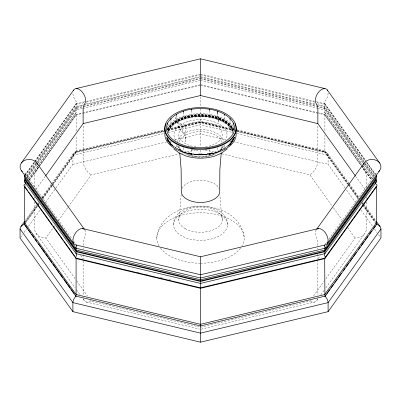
<?xml version="1.0" encoding="UTF-8"?>
<svg xmlns="http://www.w3.org/2000/svg" width="401" height="401" viewBox="0 0 401 401"><rect width="100%" height="100%" fill="white"/><g stroke="black" fill="none" stroke-linecap="round" stroke-linejoin="round"><path stroke-width="0.3" stroke-dasharray="2 1.5" d="M181.142 194.57L180.204 207.137L178.645 219.663M221.578 149.994L222.044 146.581M156.791 237.993C161.212 195.668 239.788 195.668 244.209 237.993M227.412 224.786A26.912 15.539 0 0 0 187.041 211.327A26.912 15.539 0 0 0 187.041 238.244A26.912 15.539 0 0 0 227.412 224.786C228.139 216.465 220.385 210.355 213.192 208.064L212.891 207.979C204.851 205.512 196.149 205.512 188.109 207.979L187.808 208.064C180.615 210.355 172.861 216.465 173.588 224.786M220.52 150.465L222.926 147.107L223.297 145.633M232.299 139.643L231.588 142.591M211.101 152.841C220.034 151.052 230.775 147.002 233.868 137.623M40.15 165.262L76.275 114.907L76.095 114.43A1.318 0.762 60 0 1 76.095 112.631A1.915 1.108 60 0 0 76.095 110.009L76.095 108.049L82.766 106.45M168.38 132.35A32.556 18.797 0 0 1 216.781 119.132L217.738 117.227M233.357 139.989L233.487 139.678A34.15 19.719 0 0 1 228.324 146.009M216.781 119.132L223.522 122.12L224.645 120.285L224.645 115.438M24.712 175.282L34.16 162.114M34.521 161.608L75.944 103.879M25.198 175.097L34.666 161.899M35.027 161.392L76.541 103.533M24.922 175.929L34.722 162.275M35.087 161.768L76.095 104.611A0.576 0.336 60 0 1 76.095 103.789A1.734 1.002 60 0 0 76.095 101.333A9.022 5.208 60 0 1 72.902 93.112M26.376 175.708L35.448 163.062M35.809 162.555L76.095 106.41L76.095 104.611L83.979 102.721M26.882 176.209L35.975 163.538M36.341 163.032L76.706 106.766L83.383 105.167M27.103 176.335L36.175 163.688M37.624 161.663L76.095 108.049M27.248 177.337L76.706 108.4L76.706 106.766M27.463 177.793L36.536 165.147M37.99 163.122L76.095 110.009L82.16 108.561M28.491 178.761L37.584 166.084M39.037 164.054L75.784 112.841M28.476 179.322L37.945 166.129M38.306 165.618L76.541 112.325M24.561 186.259L25.649 184.741M28.917 180.189L76.095 114.43L82.16 112.982M29.278 180.174L38.717 167.022M39.077 166.515L76.095 114.922L199.893 85.318M29.564 180.014L38.691 167.297M35.975 189.337L45.408 176.189M25.383 220.365L36.702 204.59M37.067 204.079L38.165 202.555M41.814 197.467L51.308 184.234M51.674 183.728L73.578 153.192M24.922 222.204L36.902 205.512M37.263 205.006L38.717 202.981M42.285 197.959L76.095 150.881L76.095 135.383M25.579 221.703L37.223 205.477M37.584 204.971L39.042 202.941M42.676 197.873L75.784 151.728M24.997 223.322L37.388 206.044M37.754 205.538L39.213 203.507M42.496 198.931L51.975 185.718M52.336 185.212L76.401 151.673M26.015 222.324L37.624 206.139M37.99 205.633L39.077 204.119M42.706 199.061L52.14 185.909M52.506 185.402L76.095 152.525L164.089 131.478M20.416 237.487L22.601 234.44M24.06 232.405L26.611 228.851M28.436 226.309L40.1 210.054M45.564 202.43L72.902 164.325L72.902 155.282A6.08 3.509 60 0 1 76.095 152.525A0.501 0.291 60 0 1 75.739 151.909A0.501 0.291 60 0 1 76.095 151.703A0.501 0.291 60 0 0 76.446 151.498A0.501 0.291 60 0 0 76.095 150.881L164.089 129.839M75.162 278.78L45.899 237.993L53.203 227.813M53.569 227.307L54.666 225.778M58.315 220.69L67.809 207.457M68.175 206.946L91.182 174.881L179.242 153.819M217.573 117.152C201.001 112.475 177.854 113.167 167.523 129.122L167.523 126.094M230.369 144.601L231.071 143.623M325.186 244.229L327.371 241.186M328.83 239.156L375.802 173.678M318.229 258.615L320.404 255.577M200.5 327.251L309.818 301.106L310.549 300.088M313.472 296.018L324.424 280.75M325.888 278.715L355.101 237.993A11.378 9.293 0 0 0 366.479 228.705L366.479 201.939M316.785 300.484L317.883 298.961M320.8 294.89L324.449 289.803M325.908 287.773L364.955 233.347M233.477 126.094L233.477 129.122L231.948 130.546L232.64 133.588M76.245 114.937L76.095 132.285M216.65 153.372C206.721 158.485 194.279 158.485 184.35 153.372M76.035 103.804L199.893 74.185M86.41 102.14L199.893 75.002M76.095 106.41L83.373 104.666M85.804 104.09L199.893 76.802M83.989 105.022L199.893 77.303M83.373 106.305L199.893 78.441M76.706 108.4L199.893 78.942M82.766 108.415L199.893 80.406M82.766 112.836L199.893 84.827M167.122 129.112L200.5 121.132L233.547 129.037M75.914 151.653L164.034 130.581M167.683 129.708L200.5 121.859L233.633 129.784M76.27 151.748L163.964 130.776M167.618 129.904L200.5 122.039L232.851 129.779M74.852 152.445L164.079 131.107M167.723 130.235L200.5 122.395L232.956 130.16M164.696 131.338L200.5 122.771L232.941 130.531M72.902 155.282L164.044 133.488M168.295 132.47L200.5 124.771L232.715 132.47M72.902 164.325L166.475 141.949M167.082 141.804L170.726 140.931M174.981 139.914L200.5 133.814L226.034 139.919M181.673 153.242L182.886 152.951M187.137 151.934L195.643 149.899M201.107 329.186L314.715 302.018M228.876 125.989L223.522 122.12M230.069 119.523L230.069 124.37L228.695 126.014L231.948 130.546L232.359 130.52A32.982 19.042 0 0 0 199.066 116.425A32.982 19.042 0 0 0 168.019 132.14M201.091 153.894L202.269 153.804M206.981 153.443L209.337 153.267M185.337 132.455L182.465 132.37L181.748 124.135M192.254 153.307L194.019 153.443M198.731 153.804L200.5 153.939L200.5 150.3M200.5 74.04L324.965 103.804A0.576 0.336 -60 0 1 324.905 104.611L324.905 106.41L364.324 161.347M200.5 74.857L314.64 102.155M317.056 102.731L324.905 104.611L365.406 161.057M200.5 76.656L315.246 104.1M317.662 104.676L324.905 106.41M200.5 77.157L315.793 104.731M316.399 104.877L324.294 106.766L363.943 162.029M200.5 78.295L316.454 106.024M317.056 106.17L324.905 108.049L363.597 161.979M200.5 78.796L324.294 108.4L363.221 162.656M200.5 80.26L317.056 108.135M317.662 108.28L324.905 110.009L362.875 162.936M200.5 84.681L317.056 112.556M317.662 112.696L324.905 114.43L361.431 165.337M200.5 85.172L324.905 114.922L361.07 165.327M237.186 129.904L324.905 150.881L348.424 183.658M237.277 130.656L325.086 151.653M237.096 130.791L324.73 151.748M237.202 131.172L326.148 152.445M233.547 130.676L235.367 131.112M235.973 131.257L324.905 152.525A6.08 3.509 -60 0 1 328.098 155.282L328.098 164.325L345.055 187.964M236.961 133.488L328.098 155.282M230.284 140.936L232.715 141.518M233.322 141.663L328.098 164.325M205.357 149.899L213.858 151.934M221.753 153.819L309.818 174.881L332.013 205.818M189.899 152.841C180.966 151.052 170.225 147.002 167.132 137.623M137.257 272.063L139.688 272.645M145.769 274.099L148.205 274.68M160.365 277.587L164.014 278.459M168.876 279.622L171.312 280.204M83.408 298.71A11.378 6.571 -60 0 0 91.182 301.106L199.287 326.96M86.285 302.018L199.282 329.041M324.905 108.049L324.905 110.009A1.915 1.108 -60 0 0 324.905 112.631A1.318 0.762 -60 0 1 324.905 114.43L324.905 132.285M177.327 122.069C177.698 126.405 179.974 131.172 184.019 133.448A1.378 0.797 60 0 0 185.046 135.383L185.613 141.583L185.132 125.719L177.327 122.069L176.495 121.132L177.473 122.12M218.801 117.699L224.645 120.285L230.069 124.37L233.477 129.122M324.725 114.907L360.845 165.257M325.056 103.879L365.587 160.37M366.659 161.869L375.582 174.3M324.459 103.533L375.436 174.59M366.479 162.55L375.371 174.946M364.684 161.849L374.659 175.758M365.025 163.538L374.118 176.209M365.045 163.989L373.948 176.4M363.582 163.162L373.752 177.337M364.324 164.946L373.592 177.869M325.216 112.841L361.807 163.839M363.251 165.854L372.584 178.861M324.459 112.325L361.973 164.616M362.334 165.117L372.519 179.317M361.792 165.844L371.812 179.813M361.431 165.829L371.456 179.808M361.211 165.763L371.572 180.204M355.592 176.189L365.025 189.337M327.422 153.192L348.91 183.142M349.276 183.648L359.045 197.272M362.659 202.31L363.381 203.317M363.747 203.818L376.023 220.936M348.664 183.949L358.9 198.264M362.153 202.796L362.875 203.803M363.236 204.31L376.083 222.214M325.216 151.728L348.434 184.089M348.795 184.595L358.91 198.695M362.163 203.232L362.885 204.239M363.251 204.741L375.802 222.239M324.599 151.673L347.692 183.858M348.053 184.36L358.529 198.966M361.782 203.502L362.504 204.51M362.865 205.011L375.296 222.339M347.697 184.29L324.905 152.525A0.501 0.291 -60 0 0 325.261 151.909A0.501 0.291 -60 0 0 324.905 151.703A0.501 0.291 -60 0 1 324.554 151.498A0.501 0.291 -60 0 1 324.905 150.881L324.905 135.383M348.424 185.302L358.178 198.901M362.514 204.941L375.015 222.365M346.499 189.979L355.527 202.555M360.945 210.109L372.449 226.149M374.574 229.111L377.055 232.565M378.469 234.54L380.594 237.502M333.462 207.833L342.494 220.425M347.552 227.477L355.101 237.993M180.48 150.465L177.969 146.791M25.198 173.678L72.22 239.222M73.659 241.227L75.819 244.244M80.596 255.577L83.137 259.121L83.137 254.139M76.616 280.81L87.543 296.033M90.456 300.093L91.182 301.106M36.045 233.347L75.117 287.808M76.571 289.833L80.21 294.905M83.122 298.966L84.215 300.484M167.643 139.989L167.513 139.678A34.15 19.719 0 0 0 172.676 146.009M169.412 142.591L168.701 139.643M178.691 122.706L180.54 130.375M232.149 130.551L232.57 132.38M177.703 145.633L178.004 146.956M222.355 219.663L220.796 207.137L219.858 194.57M178.956 146.581L179.422 149.994M218.465 119.408L218.505 122.521L218.485 119.047M366.479 187.623L366.479 177.668A17.644 14.406 0 0 0 364.113 170.465A9.022 7.368 0 0 1 363.211 164.876M366.479 196.961L366.479 198.204M324.294 106.766L324.294 108.4M317.863 126.089L317.863 160.946A11.378 6.571 -60 0 1 309.818 174.881M317.863 247.918L317.863 249.161M317.863 254.139L317.863 258.495M317.863 259.743L317.863 295.216M233.477 138.114L233.477 139.327M230.069 141.052L230.069 144.079M224.645 145.132L224.645 148.164M217.738 112.38L217.738 116.621M217.573 112.305L217.573 116.546M217.573 147.663L217.573 150.691M209.337 110.34L209.337 115.182M209.337 149.628L209.337 152.661M200.5 96.776L200.5 106.872M200.5 108.455L200.5 146.721M191.663 110.34L191.663 115.182M191.663 149.628L191.663 152.661M183.427 112.305L183.427 117.152M183.427 147.663L183.427 150.691M176.355 115.438L176.355 120.285M176.355 145.132L176.355 148.164M170.931 119.523L170.931 124.37M170.931 141.052L170.931 144.079M167.523 138.114L167.523 139.327M83.137 126.089L83.137 160.946A11.378 6.571 60 0 0 91.182 174.881M83.137 247.918L83.137 249.161M83.137 260.986L83.137 295.216M34.521 187.001L34.521 177.668A17.644 14.406 0 0 1 36.887 170.465A9.022 7.368 0 0 0 38.02 165.819M34.521 196.961L34.521 198.204M34.521 201.939L34.521 228.705A11.378 9.293 0 0 0 45.899 237.993M317.592 298.71A11.378 6.571 60 0 1 309.818 301.106M317.863 245.427A17.644 10.185 60 0 0 316.194 237.257A9.022 5.208 60 0 1 316.194 229.893M375.572 174.39A1.734 1.419 0 0 1 376.439 173.162M328.098 93.112A9.022 5.208 -60 0 1 324.905 101.333A1.734 1.002 -60 0 0 324.905 103.789M24.561 173.162A1.734 1.419 0 0 1 25.428 174.39M83.137 245.427A17.644 10.185 -60 0 1 84.806 237.257A9.022 5.208 -60 0 0 84.806 229.893M159.107 246.099A43.709 25.233 0 0 1 200.5 212.761A43.709 25.233 0 0 1 241.893 246.099M240.505 248.159A43.709 25.233 0 0 1 201.096 263.226M200.5 263.231A43.709 25.233 0 0 1 160.495 248.159M234.304 137.257A34.165 19.724 0 0 1 228.334 145.839M225.773 147.673A34.165 19.724 0 0 1 224.66 148.345M224.174 148.621A34.165 19.724 0 0 1 220.465 150.405M180.535 150.405A34.165 19.724 0 0 1 176.826 148.621M176.34 148.345A34.165 19.724 0 0 1 175.227 147.673M172.666 145.839A34.165 19.724 0 0 1 166.696 137.257M167.498 129.292A34.165 19.724 0 0 1 217.583 117.318M219.332 117.939A34.165 19.724 0 0 1 233.502 129.292M234.289 137.433A34.15 19.719 0 0 1 233.728 139.127M167.272 139.127A34.15 19.719 0 0 1 166.711 137.433M167.513 129.468A34.15 19.719 0 0 1 217.578 117.498M219.322 118.12A34.15 19.719 0 0 1 233.487 129.468M234.244 137.598A34.1 19.689 0 0 1 232.339 141.799M229.192 145.383A34.1 19.689 0 0 1 227.803 146.54M172.255 145.774A34.1 19.689 0 0 1 170.966 144.586M168.661 141.799A34.1 19.689 0 0 1 166.756 137.598M167.558 129.648A34.1 19.689 0 0 1 217.553 117.694M219.297 118.315A34.1 19.689 0 0 1 233.442 129.648M234.289 137.182A34.02 19.639 0 0 1 232.259 141.939M231.928 142.42A34.02 19.639 0 0 1 230.806 143.824M169.798 143.363A34.02 19.639 0 0 0 171.042 144.726L171.142 144.836A33.9 19.574 0 0 1 167.994 140.606M169.422 142.896A34.02 19.639 0 0 1 166.711 137.182M167.643 129.819A34.02 19.639 0 0 1 217.507 117.894M219.247 118.516A34.02 19.639 0 0 1 233.357 129.819M234.174 137.322A33.9 19.574 0 0 1 233.247 140.119M233.006 140.606A33.9 19.574 0 0 1 230.289 144.395M167.753 140.119A33.9 19.574 0 0 1 166.826 137.322M167.753 129.984A33.9 19.574 0 0 1 217.452 118.1M219.187 118.721A33.9 19.574 0 0 1 233.247 129.984M233.898 138.004A33.759 19.489 0 0 1 232.324 141.683M230.966 143.573A33.759 19.489 0 0 1 229.733 144.926M171.267 144.926A33.759 19.489 0 0 1 170.034 143.573M168.676 141.683A33.759 19.489 0 0 1 167.102 138.004M167.894 130.135A33.759 19.489 0 0 1 217.377 118.3M218.535 118.706A33.759 19.489 0 0 1 233.106 130.135M233.733 138.099A33.589 19.393 0 0 1 229.588 144.982M171.412 144.982A33.589 19.393 0 0 1 167.267 138.099M168.059 130.27A33.589 19.393 0 0 1 217.292 118.495M218.445 118.896A33.589 19.393 0 0 1 232.941 130.27M233.673 137.608A33.398 19.283 0 0 1 229.422 145.012M171.578 145.012A33.398 19.283 0 0 1 167.327 137.608M168.24 130.38A33.398 19.283 0 0 1 200.5 116.089A33.398 19.283 0 0 1 232.76 130.38M233.342 138.205A33.193 19.163 0 0 1 227.542 146.535M173.458 146.535A33.193 19.163 0 0 1 167.658 138.205M167.994 131.543A33.193 19.163 0 0 1 200.5 116.26A33.193 19.163 0 0 1 233.006 131.543M232.981 138.761A32.982 19.042 0 0 1 227.372 146.49M173.628 146.49A32.982 19.042 0 0 1 168.019 138.761M231.948 140.28A32.556 18.797 0 0 1 219.167 150.811M208.926 153.568A32.556 18.797 0 0 1 207.162 153.814M181.833 150.811A32.556 18.797 0 0 1 169.052 140.28M223.016 146.445A23.308 13.459 0 0 1 219.883 150.435M213.868 153.989A23.308 13.459 0 0 1 187.132 153.989M181.117 150.435A23.308 13.459 0 0 1 177.984 146.445M177.212 142.38A23.308 13.459 0 0 1 199.482 129.518A23.308 13.459 0 0 1 223.613 141.207M222.024 146.5A21.854 12.616 0 0 1 219.883 150.134M214.916 153.789A21.854 12.616 0 0 1 186.084 153.789M181.117 150.134A21.854 12.616 0 0 1 178.976 146.5M178.976 142.109A21.854 12.616 0 0 1 200.5 131.688A21.854 12.616 0 0 1 222.024 142.109M181.914 188.485A19.238 11.108 0 0 1 200.5 180.25A19.238 11.108 0 0 1 219.086 188.485M175.678 140.355A26.521 15.313 0 0 1 200.5 119.653A26.521 15.313 0 0 1 225.322 140.355M206.756 149.844A26.521 15.313 0 0 1 203.016 150.205M197.984 150.205A26.521 15.313 0 0 1 194.244 149.844M193.031 149.653A26.521 15.313 0 0 1 191.237 149.312M195.974 146.866A21.734 12.546 0 0 1 182.48 127.578A21.734 12.546 0 0 1 218.52 127.578A21.734 12.546 0 0 1 205.026 146.866M167.929 125.849A35.659 20.586 0 0 1 200.5 113.638A35.659 20.586 0 0 1 233.071 125.849M175.999 118.771L175.287 118.355L175.287 117.147L175.999 118.771M185.046 228.585A21.854 12.616 0 0 0 221.608 222.931A21.854 12.616 0 0 0 194.846 207.477A21.854 12.616 0 0 0 185.046 228.585"/><path stroke-width="0.6" d="M221.242 152.841L219.858 169.397L219.738 191.357A19.238 11.108 0 0 1 200.5 202.47A19.238 11.108 0 0 1 181.262 191.357L181.142 169.397L179.758 152.841M167.523 123.067C162.154 137.563 180.3 145.518 191.663 147.207C206.36 148.941 224.931 146.977 233.477 133.267C238.846 118.771 220.7 110.816 209.337 109.127C194.64 107.393 176.069 109.358 167.523 123.067L167.523 124.275M21.258 163.097L73.759 89.924M27.764 190.721L24.561 186.259A1.318 1.078 0 0 1 24.561 184.455A1.915 1.564 0 0 0 24.561 181.838L24.561 179.874L25.288 178.861M45.769 175.683L83.137 123.598L83.137 109.909A17.644 10.185 60 0 1 84.806 103.669A9.022 5.208 60 0 0 81.979 91.674A9.022 5.208 60 0 0 73.288 90.816M21.002 226.47L24.656 221.382M316.554 229.387L364.113 163.097M327.241 243.638L379.742 170.465M375.978 175.302A1.734 1.419 0 0 0 376.439 175.618A0.576 0.471 0 0 1 376.439 176.435L324.905 248.259L324.905 250.064L200.5 279.813L76.095 250.064L24.561 178.234L24.561 176.435A0.576 0.471 0 0 1 24.561 175.618A1.734 1.419 0 0 0 25.022 175.302M324.905 250.064L376.439 178.234L376.439 176.435M25.428 178.781L25.428 179.874L76.706 251.347L200.5 280.951L324.294 251.347L375.572 179.874L375.572 178.781M75.368 257.076L76.095 258.084L200.5 287.833L324.905 258.084A1.318 0.762 60 0 0 324.905 256.284A1.915 1.108 60 0 1 324.905 253.663L324.905 251.698L376.439 179.874L375.727 178.881M376.439 179.874L376.439 181.838L324.905 253.663L200.5 283.417L76.095 253.663L24.561 181.838M376.439 181.838A1.915 1.564 0 0 0 376.439 184.455A1.318 1.078 0 0 1 376.439 186.259L324.7 258.149L324.905 294.534L200.5 324.289L76.095 294.534L24.561 222.71L24.561 186.751L24.862 186.505L24.561 186.259M376.439 186.259L376.138 186.505L376.439 186.751L324.905 258.575L200.5 288.324L76.095 258.575L24.561 186.751M376.439 186.751L376.439 222.71L324.599 294.565L324.905 295.352A0.501 0.291 60 0 1 325.261 295.968A0.501 0.291 60 0 1 324.905 296.174L200.5 325.928L76.095 296.174A0.501 0.291 -60 0 1 75.739 295.968A0.501 0.291 -60 0 1 76.095 295.352L76.446 294.74L76.095 294.534L76.095 258.084A1.318 0.762 -60 0 1 76.095 256.284A1.915 1.108 -60 0 0 76.095 253.663L76.095 251.698L24.561 179.874M325.998 294.66L324.905 296.174A6.08 3.509 60 0 1 328.098 302.62L328.098 311.662L200.5 342.178L72.902 311.662L20.05 237.993L20.05 228.951A6.08 4.962 0 0 1 24.561 224.349A0.501 0.411 0 0 1 24.06 223.938A0.501 0.411 0 0 1 24.561 223.527A0.501 0.411 0 0 0 25.062 223.116A0.501 0.411 0 0 0 24.561 222.71M326.72 293.647L329.627 289.602M330.715 288.083L333.617 284.038M334.705 282.52L337.246 278.976M337.973 277.968L341.236 273.412M343.05 270.886L344.865 268.354M345.958 266.84L348.86 262.79M349.948 261.277L352.489 257.733M353.216 256.72L356.479 252.169M358.293 249.643L360.108 247.111M361.196 245.592L364.098 241.547M365.191 240.029L367.727 236.49M369.542 233.958L371.722 230.926M373.537 228.395L375.351 225.868M325.216 296.149L376.875 224.144M376.439 222.71A0.501 0.411 0 0 0 375.938 223.116A0.501 0.411 0 0 0 376.439 223.527A0.501 0.411 0 0 1 376.94 223.938A0.501 0.411 0 0 1 376.439 224.349A6.08 4.962 0 0 1 380.95 228.951L328.098 302.62L200.5 333.131L72.902 302.62L20.05 228.951M328.098 311.662L380.95 237.993L380.95 228.951M227.257 148.841L221.678 153.062L214.916 156.024C205.563 158.891 195.437 158.891 186.084 156.024L179.322 153.062L173.743 148.841M76.095 88.576L200.5 58.822L324.905 88.576M83.137 123.598L200.5 95.533L317.863 123.598L355.231 175.683M82.471 228.545L200.5 256.77L318.529 228.545M317.206 228.951A9.022 5.208 60 0 1 326.78 235.202A9.022 5.208 60 0 1 324.905 244.986L200.5 274.74L76.095 244.986A9.022 5.208 -60 0 1 74.22 235.202A9.022 5.208 -60 0 1 83.794 228.951M76.095 251.698L200.5 281.452L324.905 251.698M327.241 89.924L379.742 163.097M376.384 221.437L379.998 226.47M36.887 163.097L84.446 229.387M21.258 170.465L73.759 243.638M24.561 176.435L76.095 248.259L76.095 250.064M28.476 191.713L52.215 224.806M52.937 225.813L63.428 240.435M64.155 241.442L74.646 256.069M25.273 225.342L27.408 228.314M28.476 229.803L30.606 232.78M31.674 234.264L33.809 237.242M35.233 239.227L36.676 241.237M38.486 243.758L40.651 246.78M41.378 247.788L44.626 252.319M45.714 253.828L47.879 256.851M48.601 257.858L51.854 262.394M52.937 263.903L55.834 267.938M56.556 268.946L59.087 272.474M59.814 273.487L63.067 278.023M64.155 279.537L67.047 283.567M67.774 284.58L70.305 288.108M71.388 289.622L74.285 293.652M75.368 295.166L76.095 296.174A6.08 3.509 -60 0 0 72.902 302.62L72.902 311.662M24.125 224.144L75.784 296.149M218.455 118.44L218.4 117.227L218.435 118.32M324.294 250.254L324.294 251.347M317.863 123.598L317.863 109.909A17.644 10.185 -60 0 0 316.194 103.669A9.022 5.208 -60 0 1 319.021 91.674A9.022 5.208 -60 0 1 327.712 90.816M236.159 128.821L236.159 134.225A35.659 20.586 0 0 1 200.5 154.811A35.659 20.586 0 0 1 164.841 134.225L164.841 128.821M233.477 123.067L233.477 124.275M230.069 118.31L230.069 119.523M224.645 114.23L224.645 115.438M217.738 111.167L217.738 112.38M217.573 111.097L217.573 112.305M209.337 109.127L209.337 110.34M200.5 58.822L200.5 95.533M200.5 256.77L200.5 280.951M200.5 281.452L200.5 342.178M191.663 109.127L191.663 110.34M183.427 111.097L183.427 112.305M176.355 114.23L176.355 115.438M170.931 118.31L170.931 119.523M76.706 250.254L76.706 251.347M363.381 164.415A9.022 7.368 0 0 1 376.439 160.4A9.022 7.368 0 0 1 378.709 171.638M324.905 244.986A1.734 1.002 60 0 0 324.905 247.442A0.576 0.336 60 0 1 324.905 248.259L200.5 278.013L76.095 248.259A0.576 0.336 -60 0 1 76.095 247.442A1.734 1.002 -60 0 0 76.095 244.986M22.291 171.638A9.022 7.368 0 0 1 24.561 160.4A9.022 7.368 0 0 1 37.619 164.415M219.187 151.383A33.9 19.574 0 0 1 217.452 152.004M216.906 152.179A33.9 19.574 0 0 1 214.64 152.841M211.688 153.528A33.9 19.574 0 0 1 209.277 153.959M206.395 154.325A33.9 19.574 0 0 1 202.856 154.575M198.144 154.575A33.9 19.574 0 0 1 194.605 154.325M191.723 153.959A33.9 19.574 0 0 1 189.312 153.528M186.36 152.841A33.9 19.574 0 0 1 184.094 152.179M183.548 152.004A33.9 19.574 0 0 1 181.813 151.383M211.728 153.443A34.02 19.639 0 0 1 209.307 153.874M205.237 154.355A34.02 19.639 0 0 1 202.866 154.495M198.134 154.495A34.02 19.639 0 0 1 195.763 154.355M191.693 153.874A34.02 19.639 0 0 1 189.272 153.443M211.643 153.578A33.759 19.489 0 0 1 209.237 154.004A33.589 19.393 0 0 0 213.352 153.202M189.357 153.578A33.759 19.489 0 0 0 191.763 154.004A33.589 19.393 0 0 1 187.648 153.202M211.522 153.573A33.398 19.283 0 0 1 209.142 153.994M206.715 154.315A33.398 19.283 0 0 1 202.986 154.596M198.014 154.596A33.398 19.283 0 0 1 194.285 154.315M191.858 153.994A33.398 19.283 0 0 1 189.478 153.573M204.059 154.325A34.1 19.689 0 0 1 202.871 154.385M198.129 154.385A34.1 19.689 0 0 1 196.941 154.325M206.069 154.315A33.193 19.163 0 0 1 202.971 154.535M198.029 154.535A33.193 19.163 0 0 1 194.931 154.315M204.806 154.33A32.982 19.042 0 0 1 202.956 154.44M198.044 154.44A32.982 19.042 0 0 1 196.194 154.33M234.941 123.493A35.659 20.586 0 0 1 200.5 149.408A35.659 20.586 0 0 1 166.059 123.493M203.016 154.616A33.759 19.489 0 0 0 206.786 154.33A33.589 19.393 0 0 1 203.001 154.626M199.247 154.656A33.759 19.489 0 0 0 201.753 154.656A33.589 19.393 0 0 1 199.252 154.666M194.214 154.33A33.759 19.489 0 0 0 197.984 154.616A33.589 19.393 0 0 1 194.249 154.34M182.671 145.994A35.659 20.586 0 0 0 236.159 128.165A35.659 20.586 0 0 0 182.671 110.34A35.659 20.586 0 0 0 182.671 145.994"/></g></svg>
